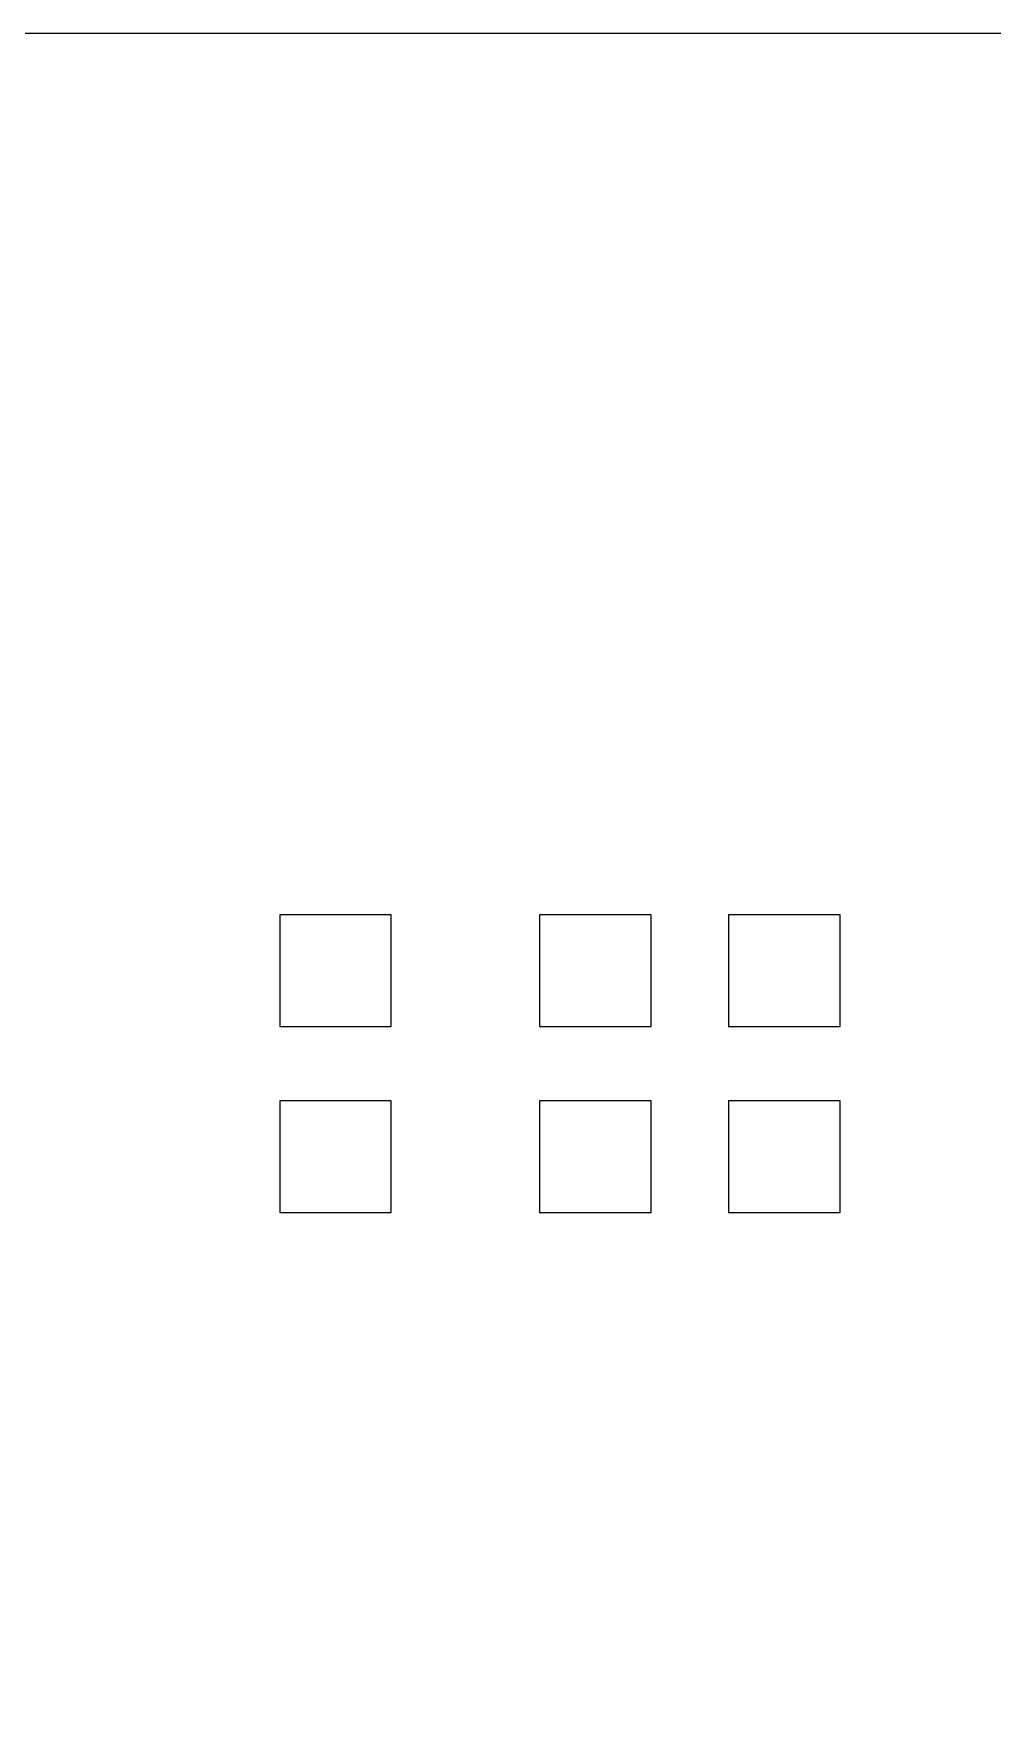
# Model space of a CAD drawing. Extents: x -25 to 108, y -8 to 51.
# Drawn here: x 27.57 to 32.73, y 26 to 35 of the extents above; entities that cross this region are included whole.
import ezdxf

# ---------------------------------------------------------------- set-up
doc = ezdxf.new("R2010")
doc.units = 0
doc.layers.add('BG_OUTLINE', color=1, linetype='CONTINUOUS')
doc.layers.add('PIN_BOTTOM', color=202, linetype='CONTINUOUS')

msp = doc.modelspace()

# ---------------------------------------------------------------- linework, layer by layer
at = {"layer": 'BG_OUTLINE'}
msp.add_lwpolyline([(0.007874, 2.999994, 0.414214), (3.007868, 0), (88.507824, 0, 0.414214), (91.507818, 2.999994), (91.507818, 10.500106), (84.807806, 10.500106), (84.807806, 24.500078), (91.507818, 24.500078), (91.507818, 31.999936, 0.414214), (88.507824, 34.99993), (3.007868, 34.99993, 0.414214), (0.007874, 31.999936), (0.007874, 3.999992)], format="xyb", close=True, dxfattribs=at)
at = {"layer": 'PIN_BOTTOM'}
for points in [[(29.493718, 30.263592), (28.894278, 30.263592), (28.894278, 29.664152), (29.493718, 29.664152)], [(30.291278, 29.664152), (30.890718, 29.664152), (30.890718, 30.263592), (30.291278, 30.263592)], [(31.307278, 29.664152), (31.906718, 29.664152), (31.906718, 30.263592), (31.307278, 30.263592)], [(29.493718, 29.263848), (28.894278, 29.263848), (28.894278, 28.664408), (29.493718, 28.664408)], [(30.291278, 28.664408), (30.890718, 28.664408), (30.890718, 29.263848), (30.291278, 29.263848)], [(31.307278, 28.664408), (31.906718, 28.664408), (31.906718, 29.263848), (31.307278, 29.263848)]]:
    msp.add_lwpolyline(points, close=True, dxfattribs=at)

doc.saveas('drawing.dxf')
